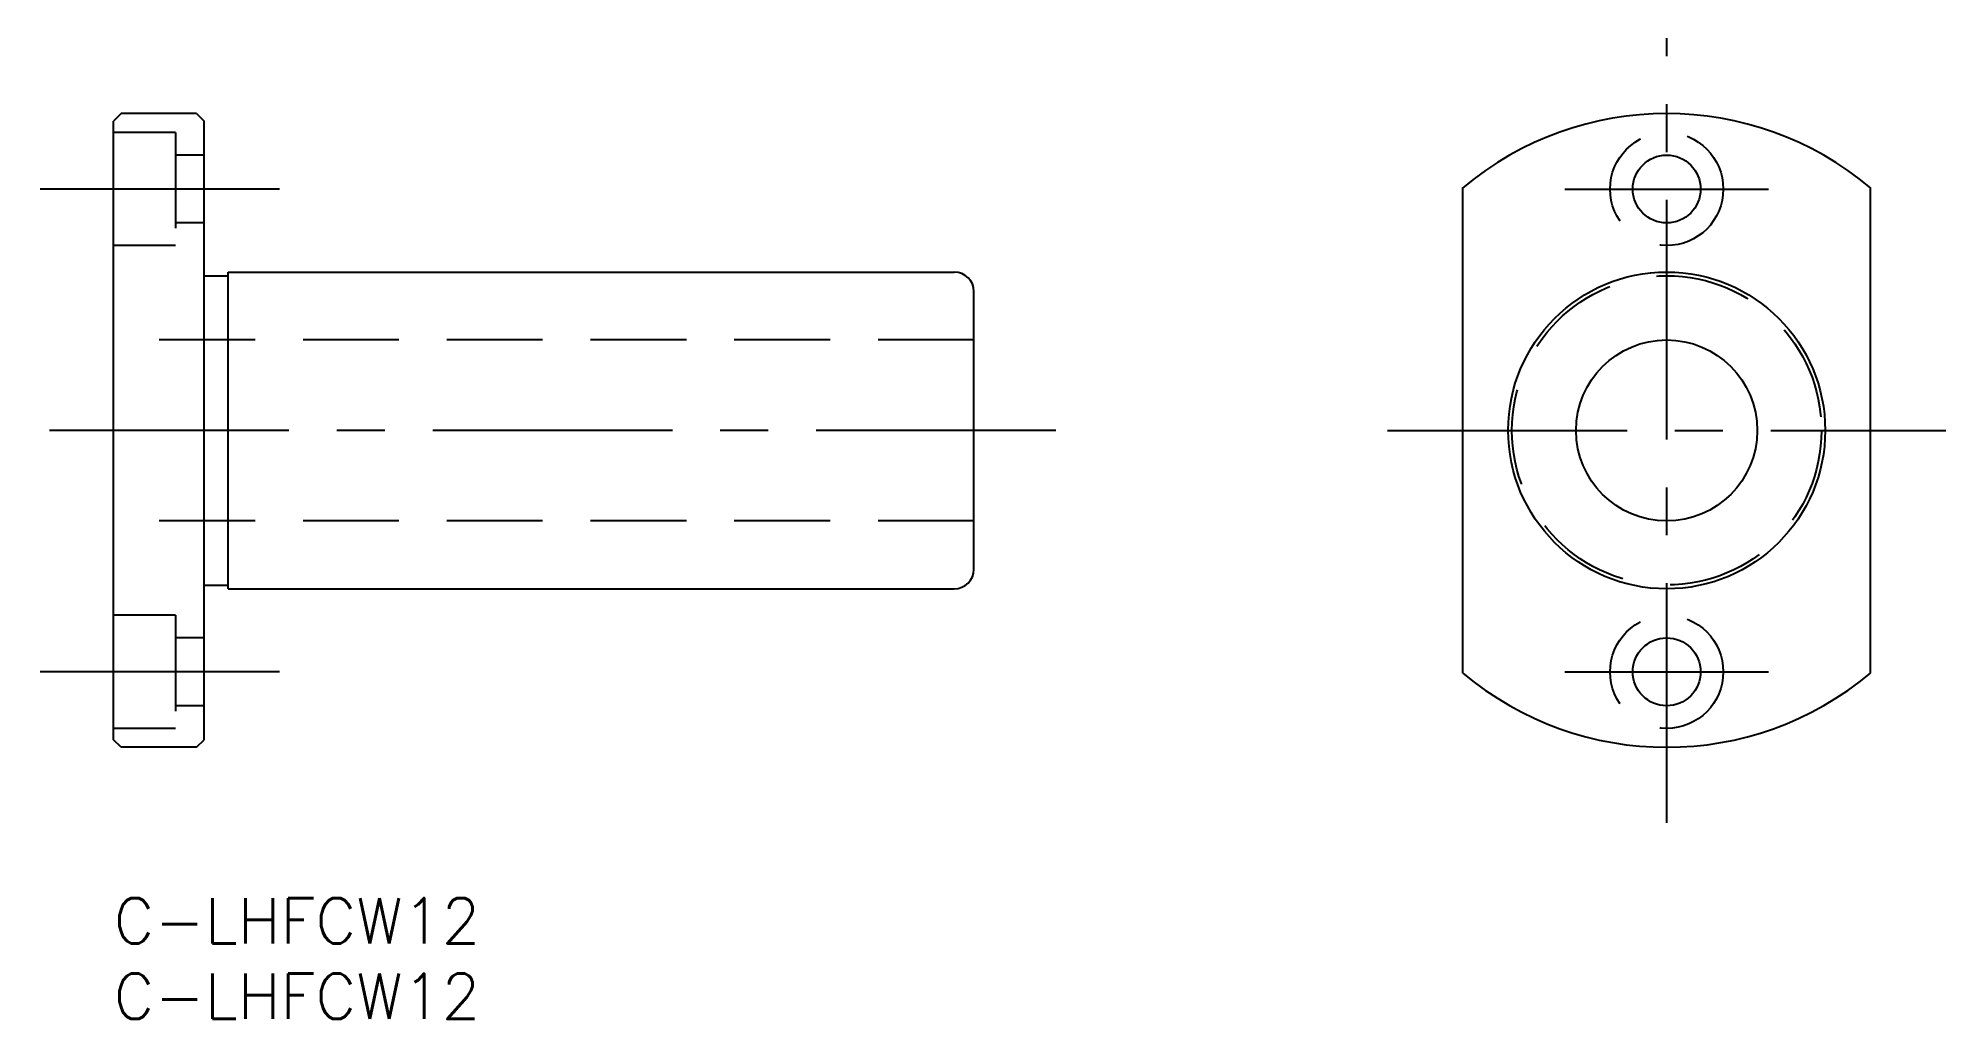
# Model space of a CAD drawing. Extents: x -5 to 121, y -8 to 57.
import ezdxf

# ---------------------------------------------------------------- set-up
doc = ezdxf.new("R2010")
doc.units = 0
doc.header["$LTSCALE"] = 0.5
doc.linetypes.add('CENTER', pattern=[50.8, 31.75, -6.35, 6.35, -6.35])
doc.linetypes.add('DASHED', pattern=[19.05, 12.7, -6.35])
for name, color, linetype in [('MSM_CENTER', 1, 'CENTER'), ('MSM_CONTINUOUS', 7, 'CONTINUOUS'), ('MSM_DASHED', 4, 'DASHED'), ('MSM_PART_NUMBER', 7, 'CONTINUOUS')]:
    doc.layers.add(name, color=color, linetype=linetype)
doc.styles.get("Standard").update_dxf_attribs({"font": 'txt.shx', "height": 3, "bigfont": 'bigfont.shx'})

# ---------------------------------------------------------------- blocks, each defined once
blk = doc.blocks.new('*U25')
at = {"layer": 'MSM_PART_NUMBER'}
blk.add_text('C-LHFCW12', height=3, dxfattribs=at).set_placement((0, -3))
blk = doc.blocks.new('*U26')
at = {"layer": 'MSM_PART_NUMBER'}
blk.add_text('C-LHFCW12', height=3, dxfattribs=at).set_placement((0, -8))

msp = doc.modelspace()

# ---------------------------------------------------------------- linework, layer by layer
at = {"layer": 'MSM_CENTER'}
for p, q in [((102.9, 5), (102.9, 57)), ((11, 47), (-5, 47)), ((96.15, 47), (109.65, 47)), ((62.42, 31), (-4.9, 31)), ((84.4, 31), (121.4, 31)), ((11, 15), (-5, 15)), ((96.15, 15), (109.65, 15))]:
    msp.add_line(p, q, dxfattribs=at)
at = {"layer": 'MSM_CONTINUOUS'}
for p, q in [((0.5, 52), (0, 51.5)), ((5.5, 52), (0.5, 52)), ((5.5, 52), (6, 51.5)), ((0, 10.5), (0, 51.5)), ((6, 10.5), (6, 51.5)), ((89.4, 14.91), (89.4, 47.09)), ((116.4, 14.91), (116.4, 47.09)), ((6, 41.25), (7.6, 41.25)), ((7.6, 41.5), (55.7, 41.5)), ((7.6, 20.5), (7.6, 41.5)), ((57, 21.8), (57, 40.2)), ((6, 20.75), (7.6, 20.75)), ((7.6, 20.5), (55.7, 20.5)), ((0.5, 10), (0, 10.5)), ((5.5, 10), (6, 10.5)), ((5.5, 10), (0.5, 10))]:
    msp.add_line(p, q, dxfattribs=at)
for centre, radius in [((102.9, 47), 2.25), ((102.9, 31), 10.5), ((102.9, 31), 6), ((102.9, 15), 2.25)]:
    msp.add_circle(centre, radius, dxfattribs=at)
for centre, radius, start, end in [((102.9, 31), 21, 49.9948, 130.0052), ((55.7, 40.2), 1.3, 0, 90), ((55.7, 21.8), 1.3, 270, 0), ((102.9, 31), 21, 229.9948, 310.0052)]:
    msp.add_arc(centre, radius, start, end, dxfattribs=at)
at = {"layer": 'MSM_DASHED'}
for p, q in [((4.1, 50.75), (0, 50.75)), ((4.1, 50.75), (4.1, 43.25)), ((6, 49.25), (4.1, 49.25)), ((6, 44.75), (4.1, 44.75)), ((4.1, 43.25), (0, 43.25)), ((57, 37), (0, 37)), ((57, 25), (0, 25)), ((4.1, 18.75), (0, 18.75)), ((4.1, 18.75), (4.1, 11.25)), ((6, 17.25), (4.1, 17.25)), ((6, 12.75), (4.1, 12.75)), ((4.1, 11.25), (0, 11.25))]:
    msp.add_line(p, q, dxfattribs=at)
for centre, radius in [((102.9, 47), 3.75), ((102.9, 31), 10.25), ((102.9, 15), 3.75)]:
    msp.add_circle(centre, radius, dxfattribs=at)

# ---------------------------------------------------------------- block references
at = {"layer": 'MSM_CONTINUOUS'}
for name in ['*U25', '*U26']:
    msp.add_blockref(name, (0, 0), dxfattribs=at)

doc.saveas('drawing.dxf')
